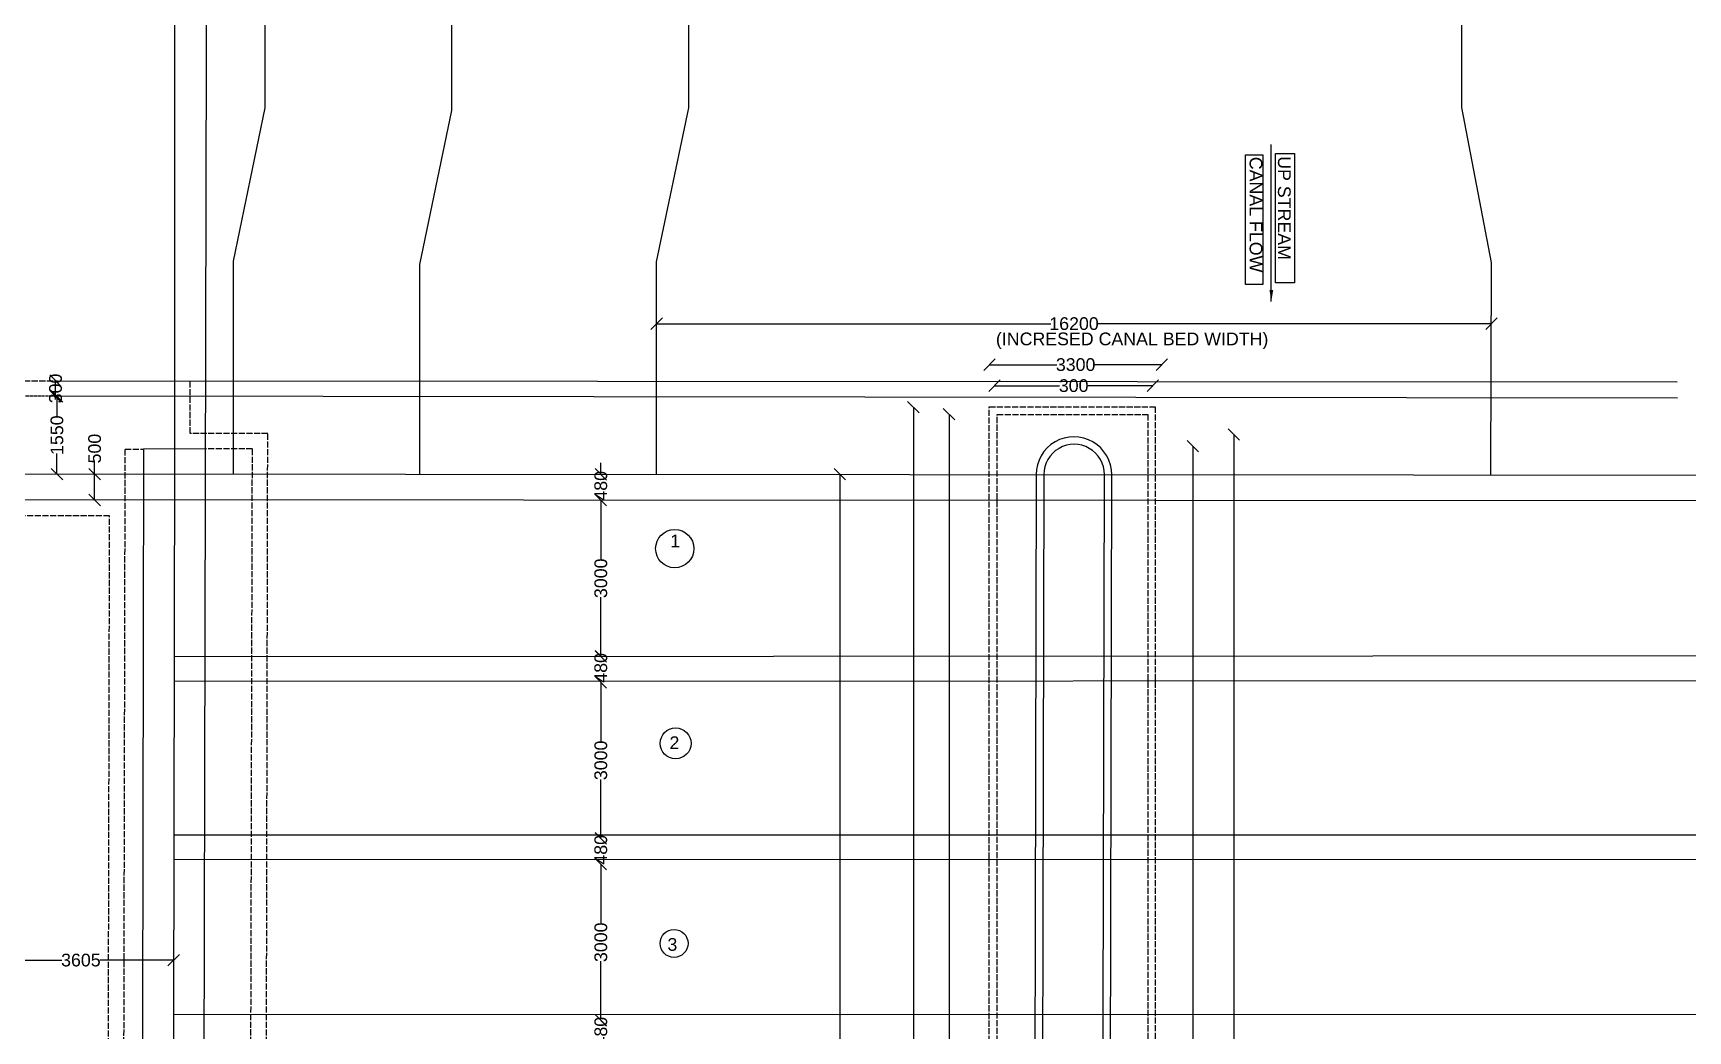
# Model space of a CAD drawing. Header units: feet. Extents: x 5124 to 2925857, y 2311 to 44697474.
# Drawn here: x 2837952 to 2870477, y 44648156 to 44667759 of the extents above; entities that cross this region are included whole.
import ezdxf

# ---------------------------------------------------------------- set-up
doc = ezdxf.new("R2010")
doc.units = ezdxf.units.FT
doc.header["$MEASUREMENT"] = 0
doc.linetypes.add('ACAD_ISO02W100', pattern=[15, 12, -3])
doc.layers.add('DRAWING', color=2, linetype='Continuous')
doc.layers.add('TEXT', color=7, linetype='Continuous')
doc.styles.get("Standard").update_dxf_attribs({"font": 'arial.ttf', "height": 250})
doc.dimstyles.get("Standard").update_dxf_attribs({"dimtxt": 250, "dimasz": 225, "dimexe": 0.18, "dimexo": 0.0625, "dimgap": 0.09, "dimtad": 0, "dimdec": 0, "dimzin": 0, "dimdsep": 46, "dimtxsty": 'Standard', "dimblk": 'OBLIQUE', "dimcen": 0.09, "dimse1": 1, "dimse2": 1, "dimadec": 0, "dimazin": 0, "dimtfac": 1, "dimtdec": 0, "dimtofl": 0, "dimtmove": 0, "dimatfit": 3, "dimfxl": 1, "dimtolj": 1, "dimtzin": 0, "dimarcsym": 0})

# ---------------------------------------------------------------- blocks, each defined once
blk = doc.blocks.new('_Oblique')
at = {"color": 0, "linetype": 'ByBlock', "lineweight": -2}
blk.add_line((-0.5, -0.5), (0.5, 0.5), dxfattribs=at)
blk = doc.blocks.new('*D60')
at = {"layer": 'Defpoints', "color": 0, "transparency": 16777216}
for p in [(2849054, 44659090), (2849053, 44658581), (2849111, 44658581)]:
    blk.add_point(p, dxfattribs=at)
at = {"layer": 'TEXT', "color": 0, "lineweight": -2, "transparency": 16777216}
for p, q in [((2849111, 44659090), (2849111, 44659315)), ((2849111, 44658581), (2849111, 44658356))]:
    blk.add_line(p, q, dxfattribs=at)
at = {"layer": 'TEXT', "color": 0, "lineweight": -2, "transparency": 16777216, "xscale": 225, "yscale": 225, "zscale": 225}
for p, rotation in [((2849111, 44659090), 270), ((2849111, 44658581), 90)]:
    blk.add_blockref('_Oblique', p, dxfattribs=dict(at, rotation=rotation))
at = {"layer": 'TEXT', "color": 0, "transparency": 16777216, "insert": (2849111, 44658865), "char_height": 250, "attachment_point": 5, "rotation": 90}
blk.add_mtext('\\A1;480', dxfattribs=at)
blk = doc.blocks.new('*D61')
at = {"layer": 'Defpoints', "color": 0, "transparency": 16777216}
for p in [(2849111, 44658581), (2849111, 44655514), (2849112, 44655514)]:
    blk.add_point(p, dxfattribs=at)
at = {"layer": 'TEXT', "color": 0, "lineweight": -2, "transparency": 16777216}
for p, q in [((2849111, 44658581), (2849111, 44657421)), ((2849111, 44655514), (2849111, 44656675))]:
    blk.add_line(p, q, dxfattribs=at)
at = {"layer": 'TEXT', "color": 0, "lineweight": -2, "transparency": 16777216, "xscale": 225, "yscale": 225, "zscale": 225}
for p, rotation in [((2849111, 44658581), 90), ((2849111, 44655514), 270)]:
    blk.add_blockref('_Oblique', p, dxfattribs=dict(at, rotation=rotation))
at = {"layer": 'TEXT', "color": 0, "transparency": 16777216, "insert": (2849111, 44657048), "char_height": 250, "attachment_point": 5, "rotation": 90}
blk.add_mtext('\\A1;3000', dxfattribs=at)
blk = doc.blocks.new('*D62')
at = {"layer": 'Defpoints', "color": 0, "transparency": 16777216}
for p in [(2849054, 44655513), (2849053, 44655005), (2849111, 44655005)]:
    blk.add_point(p, dxfattribs=at)
at = {"layer": 'TEXT', "color": 0, "lineweight": -2, "transparency": 16777216}
for p, q in [((2849111, 44655513), (2849111, 44655738)), ((2849111, 44655005), (2849111, 44654780))]:
    blk.add_line(p, q, dxfattribs=at)
at = {"layer": 'TEXT', "color": 0, "lineweight": -2, "transparency": 16777216, "xscale": 225, "yscale": 225, "zscale": 225}
for p, rotation in [((2849111, 44655513), 270), ((2849111, 44655005), 90)]:
    blk.add_blockref('_Oblique', p, dxfattribs=dict(at, rotation=rotation))
at = {"layer": 'TEXT', "color": 0, "transparency": 16777216, "insert": (2849111, 44655288), "char_height": 250, "attachment_point": 5, "rotation": 90}
blk.add_mtext('\\A1;480', dxfattribs=at)
blk = doc.blocks.new('*D63')
at = {"layer": 'Defpoints', "color": 0, "transparency": 16777216}
for p in [(2849111, 44655005), (2849111, 44651938), (2849112, 44651938)]:
    blk.add_point(p, dxfattribs=at)
at = {"layer": 'TEXT', "color": 0, "lineweight": -2, "transparency": 16777216}
for p, q in [((2849111, 44655005), (2849111, 44653844)), ((2849111, 44651938), (2849111, 44653098))]:
    blk.add_line(p, q, dxfattribs=at)
at = {"layer": 'TEXT', "color": 0, "lineweight": -2, "transparency": 16777216, "xscale": 225, "yscale": 225, "zscale": 225}
for p, rotation in [((2849111, 44655005), 90), ((2849111, 44651938), 270)]:
    blk.add_blockref('_Oblique', p, dxfattribs=dict(at, rotation=rotation))
at = {"layer": 'TEXT', "color": 0, "transparency": 16777216, "insert": (2849111, 44653471), "char_height": 250, "attachment_point": 5, "rotation": 90}
blk.add_mtext('\\A1;3000', dxfattribs=at)
blk = doc.blocks.new('*D64')
at = {"layer": 'Defpoints', "color": 0, "transparency": 16777216}
for p in [(2849054, 44651939), (2849053, 44651431), (2849111, 44651431)]:
    blk.add_point(p, dxfattribs=at)
at = {"layer": 'TEXT', "color": 0, "lineweight": -2, "transparency": 16777216}
for p, q in [((2849111, 44651939), (2849111, 44652164)), ((2849111, 44651431), (2849111, 44651206))]:
    blk.add_line(p, q, dxfattribs=at)
at = {"layer": 'TEXT', "color": 0, "lineweight": -2, "transparency": 16777216, "xscale": 225, "yscale": 225, "zscale": 225}
for p, rotation in [((2849111, 44651939), 270), ((2849111, 44651431), 90)]:
    blk.add_blockref('_Oblique', p, dxfattribs=dict(at, rotation=rotation))
at = {"layer": 'TEXT', "color": 0, "transparency": 16777216, "insert": (2849111, 44651714), "char_height": 250, "attachment_point": 5, "rotation": 90}
blk.add_mtext('\\A1;480', dxfattribs=at)
blk = doc.blocks.new('*D65')
at = {"layer": 'Defpoints', "color": 0, "transparency": 16777216}
for p in [(2849111, 44651431), (2849111, 44648364), (2849112, 44648364)]:
    blk.add_point(p, dxfattribs=at)
at = {"layer": 'TEXT', "color": 0, "lineweight": -2, "transparency": 16777216}
for p, q in [((2849111, 44651431), (2849111, 44650270)), ((2849111, 44648364), (2849111, 44649524))]:
    blk.add_line(p, q, dxfattribs=at)
at = {"layer": 'TEXT', "color": 0, "lineweight": -2, "transparency": 16777216, "xscale": 225, "yscale": 225, "zscale": 225}
for p, rotation in [((2849111, 44651431), 90), ((2849111, 44648364), 270)]:
    blk.add_blockref('_Oblique', p, dxfattribs=dict(at, rotation=rotation))
at = {"layer": 'TEXT', "color": 0, "transparency": 16777216, "insert": (2849111, 44649897), "char_height": 250, "attachment_point": 5, "rotation": 90}
blk.add_mtext('\\A1;3000', dxfattribs=at)
blk = doc.blocks.new('*D66')
at = {"layer": 'Defpoints', "color": 0, "transparency": 16777216}
for p in [(2849054, 44648366), (2849053, 44647858), (2849111, 44647858)]:
    blk.add_point(p, dxfattribs=at)
at = {"layer": 'TEXT', "color": 0, "lineweight": -2, "transparency": 16777216}
for p, q in [((2849111, 44648366), (2849111, 44648591)), ((2849111, 44647858), (2849111, 44647633))]:
    blk.add_line(p, q, dxfattribs=at)
at = {"layer": 'TEXT', "color": 0, "lineweight": -2, "transparency": 16777216, "xscale": 225, "yscale": 225, "zscale": 225}
for p, rotation in [((2849111, 44648366), 270), ((2849111, 44647858), 90)]:
    blk.add_blockref('_Oblique', p, dxfattribs=dict(at, rotation=rotation))
at = {"layer": 'TEXT', "color": 0, "transparency": 16777216, "insert": (2849111, 44648141), "char_height": 250, "attachment_point": 5, "rotation": 90}
blk.add_mtext('\\A1;480', dxfattribs=at)
blk = doc.blocks.new('*D70')
at = {"layer": 'Defpoints', "color": 0, "transparency": 16777216}
for p in [(2853781, 44659096), (2853807, 44659096), (2853781, 44629767)]:
    blk.add_point(p, dxfattribs=at)
at = {"layer": 'TEXT', "color": 0, "lineweight": -2, "transparency": 16777216}
for p, q in [((2853807, 44659096), (2853807, 44644904)), ((2853807, 44629767), (2853807, 44643959))]:
    blk.add_line(p, q, dxfattribs=at)
at = {"layer": 'TEXT', "color": 0, "lineweight": -2, "transparency": 16777216, "xscale": 225, "yscale": 225, "zscale": 225}
for p, rotation in [((2853807, 44659096), 90), ((2853807, 44629767), 270)]:
    blk.add_blockref('_Oblique', p, dxfattribs=dict(at, rotation=rotation))
at = {"layer": 'TEXT', "color": 0, "transparency": 16777216, "insert": (2853807, 44644432), "char_height": 250, "attachment_point": 5, "rotation": 90}
blk.add_mtext('\\A1;28820', dxfattribs=at)
blk = doc.blocks.new('*D71')
at = {"layer": 'Defpoints', "color": 0, "transparency": 16777216}
for p in [(2855397, 44660409), (2855253, 44628458), (2855397, 44628458)]:
    blk.add_point(p, dxfattribs=at)
at = {"layer": 'TEXT', "color": 0, "lineweight": -2, "transparency": 16777216}
for p, q in [((2855253, 44660409), (2855253, 44644904)), ((2855253, 44628458), (2855253, 44643964))]:
    blk.add_line(p, q, dxfattribs=at)
at = {"layer": 'TEXT', "color": 0, "lineweight": -2, "transparency": 16777216, "xscale": 225, "yscale": 225, "zscale": 225}
for p, rotation in [((2855253, 44660409), 90), ((2855253, 44628458), 270)]:
    blk.add_blockref('_Oblique', p, dxfattribs=dict(at, rotation=rotation))
at = {"layer": 'TEXT', "color": 0, "transparency": 16777216, "insert": (2855253, 44644434), "char_height": 250, "attachment_point": 5, "rotation": 90}
blk.add_mtext('\\A1;31520', dxfattribs=at)
blk = doc.blocks.new('*D72')
at = {"layer": 'Defpoints', "color": 0, "transparency": 16777216}
for p in [(2856044, 44660274), (2855954, 44628646), (2856044, 44628646)]:
    blk.add_point(p, dxfattribs=at)
at = {"layer": 'TEXT', "color": 0, "lineweight": -2, "transparency": 16777216}
for p, q in [((2855954, 44660274), (2855954, 44644930)), ((2855954, 44628646), (2855954, 44643990))]:
    blk.add_line(p, q, dxfattribs=at)
at = {"layer": 'TEXT', "color": 0, "lineweight": -2, "transparency": 16777216, "xscale": 225, "yscale": 225, "zscale": 225}
for p, rotation in [((2855954, 44660274), 90), ((2855954, 44628646), 270)]:
    blk.add_blockref('_Oblique', p, dxfattribs=dict(at, rotation=rotation))
at = {"layer": 'TEXT', "color": 0, "transparency": 16777216, "insert": (2855954, 44644460), "char_height": 250, "attachment_point": 5, "rotation": 90}
blk.add_mtext('\\A1;31220', dxfattribs=at)
blk = doc.blocks.new('*D73')
at = {"layer": 'Defpoints', "color": 0, "transparency": 16777216}
for p in [(2856749, 44661201), (2860137, 44661245), (2860137, 44661201)]:
    blk.add_point(p, dxfattribs=at)
at = {"layer": 'TEXT', "color": 0, "lineweight": -2, "transparency": 16777216}
for p, q in [((2856749, 44661245), (2858070, 44661245)), ((2860137, 44661245), (2858816, 44661245))]:
    blk.add_line(p, q, dxfattribs=at)
at = {"layer": 'TEXT', "color": 0, "lineweight": -2, "transparency": 16777216, "xscale": 225, "yscale": 225, "zscale": 225, "rotation": 180}
blk.add_blockref('_Oblique', (2856749, 44661245), dxfattribs=at)
at = {"layer": 'TEXT', "color": 0, "lineweight": -2, "transparency": 16777216, "xscale": 225, "yscale": 225, "zscale": 225}
blk.add_blockref('_Oblique', (2860137, 44661245), dxfattribs=at)
at = {"layer": 'TEXT', "color": 0, "transparency": 16777216, "insert": (2858443, 44661245), "char_height": 250, "attachment_point": 5}
blk.add_mtext('\\A1;3300', dxfattribs=at)
blk = doc.blocks.new('*D74')
at = {"layer": 'Defpoints', "color": 0, "transparency": 16777216}
for p in [(2856846, 44660832), (2859961, 44660832), (2859961, 44660832)]:
    blk.add_point(p, dxfattribs=at)
at = {"layer": 'TEXT', "color": 0, "lineweight": -2, "transparency": 16777216}
for p, q in [((2856846, 44660832), (2858128, 44660832)), ((2859961, 44660832), (2858679, 44660832))]:
    blk.add_line(p, q, dxfattribs=at)
at = {"layer": 'TEXT', "color": 0, "lineweight": -2, "transparency": 16777216, "xscale": 225, "yscale": 225, "zscale": 225, "rotation": 180}
blk.add_blockref('_Oblique', (2856846, 44660832), dxfattribs=at)
at = {"layer": 'TEXT', "color": 0, "lineweight": -2, "transparency": 16777216, "xscale": 225, "yscale": 225, "zscale": 225}
blk.add_blockref('_Oblique', (2859961, 44660832), dxfattribs=at)
at = {"layer": 'TEXT', "color": 0, "transparency": 16777216, "insert": (2858404, 44660832), "char_height": 250, "attachment_point": 5}
blk.add_mtext('\\A1;300', dxfattribs=at)
blk = doc.blocks.new('*D75')
at = {"layer": 'Defpoints', "color": 0, "transparency": 16777216}
for p in [(2860452, 44659646), (2860452, 44629115), (2860745, 44629115)]:
    blk.add_point(p, dxfattribs=at)
at = {"layer": 'TEXT', "color": 0, "lineweight": -2, "transparency": 16777216}
for p, q in [((2860745, 44659646), (2860745, 44644851)), ((2860745, 44629115), (2860745, 44643911))]:
    blk.add_line(p, q, dxfattribs=at)
at = {"layer": 'TEXT', "color": 0, "lineweight": -2, "transparency": 16777216, "xscale": 225, "yscale": 225, "zscale": 225}
for p, rotation in [((2860745, 44659646), 90), ((2860745, 44629115), 270)]:
    blk.add_blockref('_Oblique', p, dxfattribs=dict(at, rotation=rotation))
at = {"layer": 'TEXT', "color": 0, "transparency": 16777216, "insert": (2860745, 44644381), "char_height": 250, "attachment_point": 5, "rotation": 90}
blk.add_mtext('\\A1;30020', dxfattribs=at)
blk = doc.blocks.new('*D76')
at = {"layer": 'Defpoints', "color": 0, "transparency": 16777216}
for p in [(2861046, 44659875), (2861046, 44629024), (2861553, 44629024)]:
    blk.add_point(p, dxfattribs=at)
at = {"layer": 'TEXT', "color": 0, "lineweight": -2, "transparency": 16777216}
for p, q in [((2861553, 44659875), (2861553, 44644920)), ((2861553, 44629024), (2861553, 44643980))]:
    blk.add_line(p, q, dxfattribs=at)
at = {"layer": 'TEXT', "color": 0, "lineweight": -2, "transparency": 16777216, "xscale": 225, "yscale": 225, "zscale": 225}
for p, rotation in [((2861553, 44659875), 90), ((2861553, 44629024), 270)]:
    blk.add_blockref('_Oblique', p, dxfattribs=dict(at, rotation=rotation))
at = {"layer": 'TEXT', "color": 0, "transparency": 16777216, "insert": (2861553, 44644450), "char_height": 250, "attachment_point": 5, "rotation": 90}
blk.add_mtext('\\A1;30320', dxfattribs=at)
blk = doc.blocks.new('*D148')
at = {"layer": 'Defpoints', "color": 0, "transparency": 16777216}
for p in [(2850207, 44662092), (2866615, 44662050), (2866615, 44661895)]:
    blk.add_point(p, dxfattribs=at)
at = {"layer": 'TEXT', "color": 0, "lineweight": -2, "transparency": 16777216}
for p, q in [((2850207, 44662050), (2857953, 44662050)), ((2866615, 44662050), (2858869, 44662050))]:
    blk.add_line(p, q, dxfattribs=at)
at = {"layer": 'TEXT', "color": 0, "lineweight": -2, "transparency": 16777216, "xscale": 225, "yscale": 225, "zscale": 225, "rotation": 180}
blk.add_blockref('_Oblique', (2850207, 44662050), dxfattribs=at)
at = {"layer": 'TEXT', "color": 0, "lineweight": -2, "transparency": 16777216, "xscale": 225, "yscale": 225, "zscale": 225}
blk.add_blockref('_Oblique', (2866615, 44662050), dxfattribs=at)
at = {"layer": 'TEXT', "color": 0, "transparency": 16777216, "insert": (2858411, 44662050), "char_height": 250, "attachment_point": 5}
blk.add_mtext('\\A1;16200', dxfattribs=at)
blk = doc.blocks.new('*D149')
at = {"layer": 'Defpoints', "color": 0, "transparency": 16777216}
for p in [(2837065, 44649559), (2837065, 44649546), (2840716, 44649559)]:
    blk.add_point(p, dxfattribs=at)
at = {"layer": 'TEXT', "color": 0, "lineweight": -2, "transparency": 16777216}
for p, q in [((2837065, 44649546), (2838516, 44649546)), ((2840716, 44649546), (2839265, 44649546))]:
    blk.add_line(p, q, dxfattribs=at)
at = {"layer": 'TEXT', "color": 0, "lineweight": -2, "transparency": 16777216, "xscale": 225, "yscale": 225, "zscale": 225, "rotation": 180}
blk.add_blockref('_Oblique', (2837065, 44649546), dxfattribs=at)
at = {"layer": 'TEXT', "color": 0, "lineweight": -2, "transparency": 16777216, "xscale": 225, "yscale": 225, "zscale": 225}
blk.add_blockref('_Oblique', (2840716, 44649546), dxfattribs=at)
at = {"layer": 'TEXT', "color": 0, "transparency": 16777216, "insert": (2838891, 44649546), "char_height": 250, "attachment_point": 5}
blk.add_mtext('\\A1;3605', dxfattribs=at)
blk = doc.blocks.new('*D154')
at = {"layer": 'Defpoints', "color": 0, "transparency": 16777216}
for p in [(2838421, 44660624), (2838466, 44660624), (2838464, 44659096)]:
    blk.add_point(p, dxfattribs=at)
at = {"layer": 'TEXT', "color": 0, "lineweight": -2, "transparency": 16777216}
for p, q in [((2838421, 44660624), (2838421, 44660221)), ((2838421, 44659096), (2838421, 44659498))]:
    blk.add_line(p, q, dxfattribs=at)
at = {"layer": 'TEXT', "color": 0, "lineweight": -2, "transparency": 16777216, "xscale": 225, "yscale": 225, "zscale": 225}
for p, rotation in [((2838421, 44660624), 90), ((2838421, 44659096), 270)]:
    blk.add_blockref('_Oblique', p, dxfattribs=dict(at, rotation=rotation))
at = {"layer": 'TEXT', "color": 0, "transparency": 16777216, "insert": (2838421, 44659860), "char_height": 250, "attachment_point": 5, "rotation": 90}
blk.add_mtext('\\A1;1550', dxfattribs=at)
blk = doc.blocks.new('*D155')
at = {"layer": 'Defpoints', "color": 0, "transparency": 16777216}
for p in [(2838464, 44659096), (2839162, 44659096), (2838421, 44658586)]:
    blk.add_point(p, dxfattribs=at)
at = {"layer": 'TEXT', "color": 0, "lineweight": -2, "transparency": 16777216}
for p, q in [((2839162, 44659096), (2839162, 44659321)), ((2839162, 44658586), (2839162, 44659096))]:
    blk.add_line(p, q, dxfattribs=at)
at = {"layer": 'TEXT', "color": 0, "lineweight": -2, "transparency": 16777216, "xscale": 225, "yscale": 225, "zscale": 225}
for p, rotation in [((2839162, 44659096), 90), ((2839162, 44658586), 270)]:
    blk.add_blockref('_Oblique', p, dxfattribs=dict(at, rotation=rotation))
at = {"layer": 'TEXT', "color": 0, "transparency": 16777216, "insert": (2839162, 44659596), "char_height": 250, "attachment_point": 5, "rotation": 90}
blk.add_mtext('\\A1;500', dxfattribs=at)
blk = doc.blocks.new('*D156')
at = {"layer": 'Defpoints', "color": 0, "transparency": 16777216}
for p in [(2838394, 44660930), (2838432, 44660930), (2838421, 44660624)]:
    blk.add_point(p, dxfattribs=at)
at = {"layer": 'TEXT', "color": 0, "lineweight": -2, "transparency": 16777216}
blk.add_line((2838394, 44660624), (2838394, 44660930), dxfattribs=at)
at = {"layer": 'TEXT', "color": 0, "lineweight": -2, "transparency": 16777216, "xscale": 225, "yscale": 225, "zscale": 225}
for p, rotation in [((2838394, 44660930), 90), ((2838394, 44660624), 270)]:
    blk.add_blockref('_Oblique', p, dxfattribs=dict(at, rotation=rotation))
at = {"layer": 'TEXT', "color": 0, "transparency": 16777216, "insert": (2838394, 44660777), "char_height": 250, "attachment_point": 5, "rotation": 90}
blk.add_mtext('\\A1;300', dxfattribs=at)

msp = doc.modelspace()

# ---------------------------------------------------------------- linework, layer by layer
at = {"layer": 'DRAWING', "color": 0}
for points in [[(2841889.4, 44659093.6), (2841889.4, 44663279.8), (2842514.4, 44666291.5), (2842514.4, 44676554.3)], [(2846177.8, 44676554.3), (2846177.8, 44666241), (2845547.9, 44663214.3), (2845545.6, 44659091.5)], [(2850207.1, 44659088.9), (2850207.1, 44663268), (2850843.4, 44666289.1), (2850843.4, 44676554.3)], [(2866605.1, 44659079.6), (2866619.3, 44663252.2), (2866031.9, 44666297.7), (2866031.9, 44676554.3)], [(2840735, 44659585.7), (2840735, 44673262.3)], [(2841366.1, 44673244.3), (2841304.4, 44644468.1)], [(2884892.1, 44659069.2), (2894042.6, 44661929.7), (2894037.7, 44666241.8), (2894551.3, 44666241.8), (2894530.3, 44661551.2), (2884891, 44658563.6), (2835148.9, 44658587.9)], [(2838432.4, 44660930.2), (2870266.2, 44660908.6)], [(2870274.3, 44660584.7), (2838329, 44660623.7)], [(2840125.2, 44659582.8), (2840095.6, 44644467.6)], [(2841344.9, 44659588.7), (2840125.2, 44659582.8)], [(2840710.8, 44644468.8), (2840735, 44659585.7)], [(2835357, 44659097.3), (2884892.1, 44659069.2)], [(2840728.5, 44655509.6), (2876055.5, 44655528.8)], [(2876054.3, 44655031.4), (2840727.7, 44655021.7)], [(2840722.9, 44652006.1), (2876047.5, 44652008.4)], [(2876046.4, 44651516), (2840722.1, 44651523.5)], [(2840717.2, 44648483), (2876039.6, 44648476.7)]]:
    msp.add_lwpolyline(points, dxfattribs=at)
at = {"layer": 'DRAWING', "color": 0, "linetype": 'ACAD_ISO02W100', "ltscale": 10}
for points in [[(2839424.8, 44644445.9), (2839455.3, 44658277.2), (2837381.2, 44658277.2), (2837381.2, 44657341.8), (2834850.3, 44657341.8), (2834850.3, 44658384.6), (2828437.8, 44661391.6), (2828437.8, 44667197.5), (2831096.5, 44667197.5), (2831096.5, 44663061.2), (2835461.8, 44661041.4), (2835461.8, 44660730.4), (2836873.6, 44660730.4), (2836873.6, 44660930.2), (2838432.4, 44660930.2)], [(2842532.3, 44644466.6), (2842563.9, 44659895.9), (2841038.7, 44659895.9), (2841039.4, 44660928.5)], [(2839699.6, 44629310.3), (2839762.6, 44659582.8), (2840125.2, 44659582.8)], [(2840058.4, 44629311.3), (2841268.6, 44629315.2), (2842186.7, 44629317.2), (2842262.5, 44659588.7), (2841344.9, 44659588.7)]]:
    msp.add_lwpolyline(points, dxfattribs=at)
at = {"layer": 'DRAWING', "color": 0, "linetype": 'ACAD_ISO02W100', "ltscale": 5}
msp.add_lwpolyline([(2838329, 44660623.7), (2837093.6, 44660623.7)], dxfattribs=at)
at = {"layer": 'DRAWING', "color": 0, "linetype": 'ACAD_ISO02W100', "ltscale": 10}
for points in [[(2856744.5, 44660418), (2860007.6, 44660418), (2860007.6, 44628438.9), (2856744.5, 44628438.9)], [(2859859.7, 44628597.9), (2856901.7, 44628597.9), (2856901.7, 44660267.2), (2859859.7, 44660267.2)]]:
    msp.add_lwpolyline(points, close=True, dxfattribs=at)
at = {"layer": 'DRAWING', "color": 0}
for points in [[(2857667.1, 44659084.7), (2857600.1, 44629781.2, 1.0014044), (2859089.3, 44629779.9), (2859152, 44659083.8, 1.0015779), (2857667.1, 44659084.7, 0.6133397)], [(2857818.3, 44659084.6), (2857751.3, 44629781.1, 1.0014049), (2858940.9, 44629780), (2859008.8, 44659083.9, 1.0017519), (2857818.3, 44659084.6, 0.8778559)]]:
    msp.add_lwpolyline(points, format="xyb", dxfattribs=at)
at = {"layer": 'TEXT', "color": 0}
for points in [[(2861780.2, 44665365.9), (2862121.1, 44665365.9), (2862121.1, 44662821.5), (2861780.2, 44662821.5)], [(2862746.5, 44662854.4), (2862374, 44662854.4), (2862374, 44665393.8), (2862746.5, 44665393.8)]]:
    msp.add_lwpolyline(points, close=True, dxfattribs=at)
for centre, radius in [((2850564, 44657630.7), 376.2), ((2850580.2, 44653804.7), 304.2), ((2850551.1, 44649873.7), 274.1)]:
    msp.add_circle(centre, radius, dxfattribs=at)

# ---------------------------------------------------------------- texts
for s, p in [('CANAL FLOW', (2861862.6, 44665328.5)), ('UP STREAM ', (2862419.2, 44665340.8))]:
    msp.add_text(s, height=250, rotation=270, dxfattribs=at).set_placement(p)
for s, p in [('(INCRESED CANAL BED WIDTH)', (2856876.1, 44661626.3)), ('1', (2850473.7, 44657658)), ('2', (2850460.3, 44653692.8)), ('3', (2850419.9, 44649729.5))]:
    msp.add_text(s, height=250, dxfattribs=at).set_placement(p)

# ---------------------------------------------------------------- dimensions: what is measured, and where the dimension line sits
dim = msp.add_linear_dim(base=(2866614.7, 44662049.6), p1=(2850207.1, 44662092.3), p2=(2866614.7, 44661895), text='16200', dimstyle='Standard', dxfattribs=at)
dim.commit()
dim.dimension.update_dxf_attribs({"geometry": '*D148', "text_midpoint": (2858410.9, 44662049.6), "dimtype": 160})
for base, p1, p2, text, picture, middle in [((2860137.5, 44661244.8), (2856749.1, 44661200.9), (2860137.5, 44661200.9), '3300', '*D73', (2858443.3, 44661244.8)), ((2859961.5, 44660831.6), (2856845.9, 44660831.6), (2859961.5, 44660831.6), '300', '*D74', (2858403.7, 44660831.6)), ((2837065.4, 44649546.2), (2840715.6, 44649558.6), (2837065.4, 44649558.6), '3605', '*D149', (2838890.5, 44649546.2))]:
    dim = msp.add_linear_dim(base=base, p1=p1, p2=p2, text=text, dimstyle='Standard', dxfattribs=at)
    dim.commit()
    dim.dimension.update_dxf_attribs({"geometry": picture, "text_midpoint": middle})
for base, p1, p2, text, picture, middle in [((2838394.4, 44660930.2), (2838421.3, 44660623.6), (2838432.4, 44660930.2), '300', '*D156', (2838394.4, 44660776.9)), ((2861552.9, 44629024.4), (2861046.2, 44659874.9), (2861046.2, 44629024.4), '30320', '*D76', (2861552.9, 44644449.7))]:
    dim = msp.add_linear_dim(base=base, p1=p1, p2=p2, angle=90, text=text, dimstyle='Standard', dxfattribs=at)
    dim.commit()
    dim.dimension.update_dxf_attribs({"geometry": picture, "text_midpoint": middle, "dimtype": 160})
for base, p1, p2, text, picture, middle in [((2838421.3, 44660623.5), (2838464, 44659095.5), (2838465.9, 44660623.5), '1550', '*D154', (2838421.3, 44659859.5)), ((2855252.6, 44628457.8), (2855397, 44660409.4), (2855397, 44628457.8), '31520', '*D71', (2855252.6, 44644433.6)), ((2855953.7, 44628645.5), (2856043.9, 44660273.6), (2856043.9, 44628645.5), '31220', '*D72', (2855953.7, 44644459.6)), ((2839162.1, 44659095.5), (2838420.6, 44658586.3), (2838464, 44659095.5), '500', '*D155', (2839162.1, 44659596.4)), ((2860744.7, 44629115.4), (2860452.3, 44659646.5), (2860452.3, 44629115.4), '30020', '*D75', (2860744.7, 44644380.9)), ((2853806.8, 44659096), (2853781, 44629767.1), (2853781, 44659096), '28820', '*D70', (2853806.8, 44644431.5)), ((2849110.7, 44655514.2), (2849110.7, 44658581.1), (2849112.3, 44655514.2), '3000', '*D61', (2849110.7, 44657047.7)), ((2849110.7, 44651937.6), (2849110.7, 44655004.6), (2849112.3, 44651937.6), '3000', '*D63', (2849110.7, 44653471.1)), ((2849110.7, 44648363.6), (2849110.7, 44651430.5), (2849112.3, 44648363.6), '3000', '*D65', (2849110.7, 44649897.1))]:
    dim = msp.add_linear_dim(base=base, p1=p1, p2=p2, angle=90, text=text, dimstyle='Standard', dxfattribs=at)
    dim.commit()
    dim.dimension.update_dxf_attribs({"geometry": picture, "text_midpoint": middle})
for base, p1, p2, picture, middle in [((2849110.7, 44658581.1), (2849053.5, 44659089.5), (2849053.3, 44658581.1), '*D60', (2849110.7, 44658864.5)), ((2849110.7, 44655004.6), (2849053.5, 44655513), (2849053.3, 44655004.6), '*D62', (2849110.7, 44655288)), ((2849110.7, 44651430.6), (2849053.5, 44651938.9), (2849053.3, 44651430.6), '*D64', (2849110.7, 44651713.9)), ((2849110.7, 44647858.1), (2849053.5, 44648366.5), (2849053.3, 44647858.1), '*D66', (2849110.7, 44648141.5))]:
    dim = msp.add_linear_dim(base=base, p1=p1, p2=p2, angle=90, text='480', dimstyle='Standard', override={"dimtxt": 100}, dxfattribs=at)
    dim.commit()
    dim.dimension.update_dxf_attribs({"geometry": picture, "text_midpoint": middle, "dimtype": 160})

# ---------------------------------------------------------------- leaders
msp.add_leader([(2862289, 44662486.4), (2862289, 44665572)], dimstyle='Standard', override={"dimgap": 0.09, "dimtad": 0}, dxfattribs=at)

doc.saveas('drawing.dxf')
